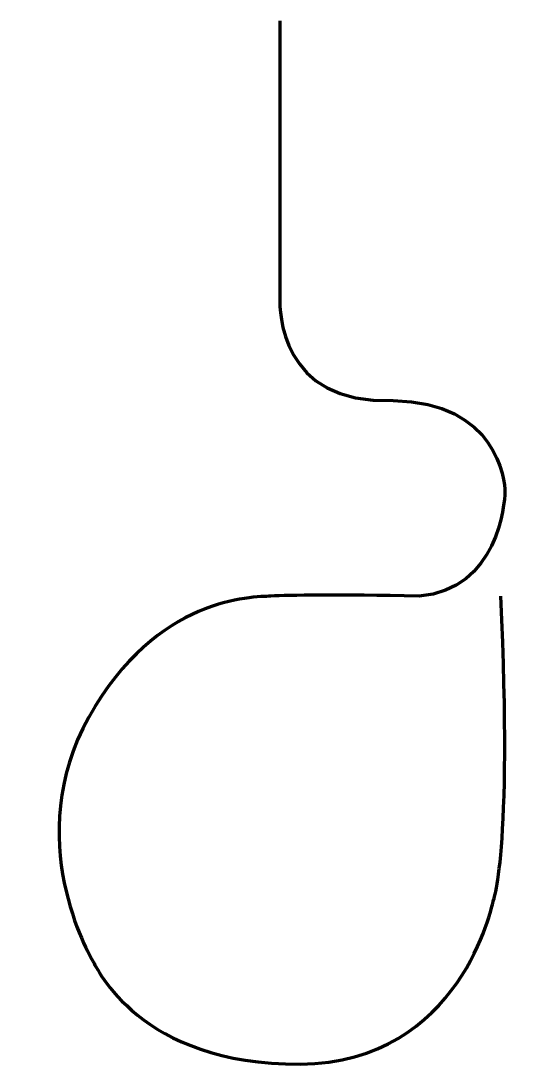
# Model space of a CAD drawing. Extents: x 1338 to 1643, y -1429 to -780.
import ezdxf

# ---------------------------------------------------------------- set-up
doc = ezdxf.new("R2010")
doc.units = 0
doc.header["$MEASUREMENT"] = 0
doc.layers.add('mucus_ad_nauseum_path', color=7, linetype='Continuous', lineweight=0)

msp = doc.modelspace()

# ---------------------------------------------------------------- linework, layer by layer
at = {"layer": 'mucus_ad_nauseum_path', "color": 7, "lineweight": 140}
msp.add_open_spline([(1498.51, -780.43), (1498.51, -780.43), (1498.51, -948.11), (1498.51, -953.45), (1498.51, -958.79), (1497.52, -1018.72), (1568.92, -1016.15), (1632.95, -1017.01), (1638.35, -1065.8), (1638.15, -1072.92), (1637.96, -1080.04), (1633.8, -1133.45), (1584.95, -1137.6), (1534.31, -1136.48), (1504.04, -1137.01), (1492.97, -1137.6), (1481.89, -1138.19), (1422.15, -1137.4), (1380.02, -1212.76), (1337.89, -1288.13), (1380.62, -1360.92), (1382.59, -1364.28), (1384.57, -1367.64), (1411.47, -1428.76), (1511.17, -1428.17), (1610.86, -1427.58), (1630.64, -1327.89), (1630.64, -1327.89), (1630.64, -1327.89), (1643.23, -1299.2), (1635.58, -1137.53)], degree=3, knots=[0, 0, 0, 0, 1, 1, 1, 2, 2, 2, 3, 3, 3, 4, 4, 4, 5, 5, 5, 6, 6, 6, 7, 7, 7, 8, 8, 8, 9, 9, 9, 10, 10, 10, 10], dxfattribs=at)

doc.saveas('drawing.dxf')
